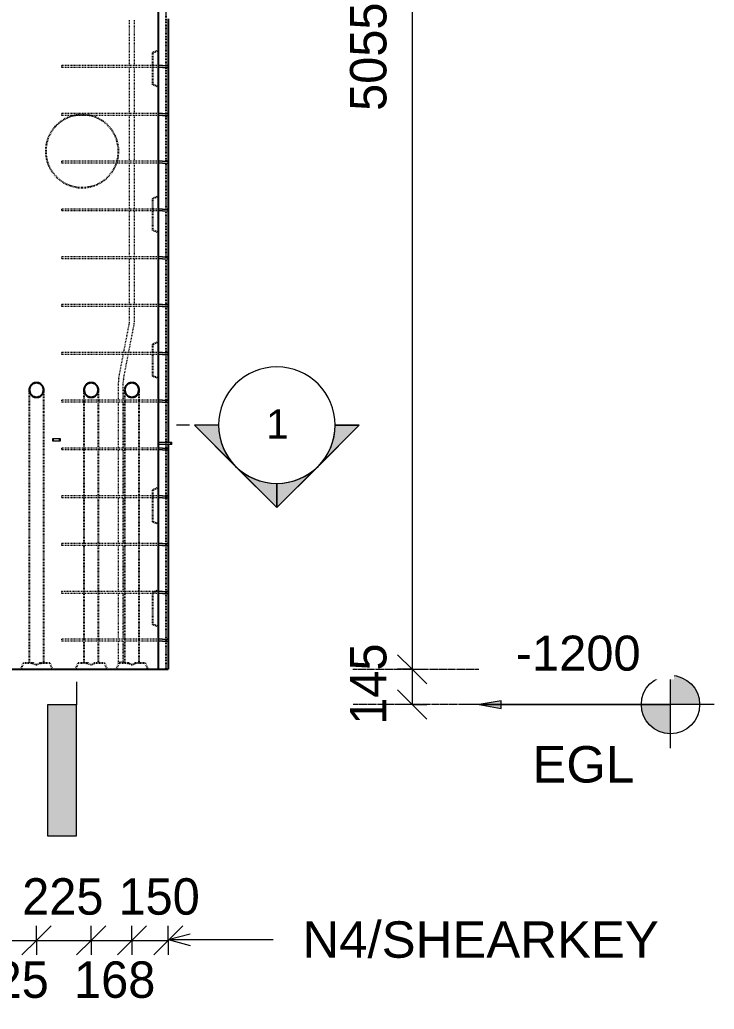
# Model space of a CAD drawing. Header units: millimetres. Extents: x -9471 to 9984, y -2794 to 13196.
# Drawn here: x -1140 to 1719, y -2794 to 1279 of the extents above; entities that cross this region are included whole.
import ezdxf

# ---------------------------------------------------------------- set-up
doc = ezdxf.new("R2010")
doc.units = ezdxf.units.MM
doc.linetypes.add('Dash', pattern=[6.36, 3.18, -3.18])
doc.linetypes.add('Overhead', pattern=[3.97, 2.38, -1.59])
for name, color, linetype, lineweight in [('A-ANNO-DIMS', 211, 'Continuous', 9), ('A-ANNO-DIMS-60', 211, 'Continuous', 9), ('A-FLOR-OVHD', 1, 'Overhead', 18), ('A-GENM', 13, 'Continuous', 18), ('A-WALL', 113, 'Continuous', 25), ('A-WALL-HDLN', 110, 'Dash', 25), ('G-ANNO-DIMS', 111, 'Continuous', 9), ('G-ANNO-SYMB', 111, 'Continuous', 9), ('G-ANNO-TEXT', 231, 'Continuous', 9), ('S-RBAR', 171, 'Continuous', 18)]:
    doc.layers.add(name, color=color, linetype=linetype, lineweight=lineweight)
doc.styles.add('Arial', font='arial.ttf', dxfattribs={"height": 120})
doc.styles.add('Arial_1', font='arial.ttf', dxfattribs={"height": 150})
doc.styles.add('Arial_2', font='arial.ttf', dxfattribs={"height": 144})
doc.styles.add('Nirmala UI Semilight', font='NirmalaS.ttf', dxfattribs={"height": 150})
doc.dimstyles.new('Arrow_Filled_-_2_5_NI_UI', dxfattribs={"dimscale": 304.8, "dimtxt": 157.104592, "dimasz": 0.393701, "dimexe": 0.19685, "dimexo": 0.0625, "dimgap": 0.19685, "dimtad": 1, "dimdec": 0, "dimzin": 0, "dimdsep": 46, "dimtxsty": 'Nirmala UI Semilight', "dimblk1": 'OBLIQUE', "dimblk2": 'OBLIQUE', "dimsah": 1, "dimcen": 0.09, "dimazin": 0, "dimtfac": 1, "dimtdec": 4, "dimtix": 1, "dimtmove": 2, "dimatfit": 3, "dimfxl": 0.19685, "dimfxlon": 1, "dimtvp": 1, "dimtolj": 1, "dimtzin": 0, "dimarcsym": 2})
doc.dimstyles.new('Arrow_Filled_-_2_5_NI_UI_1', dxfattribs={"dimscale": 304.8, "dimtxt": 157.104592, "dimasz": 0.393701, "dimexe": 0.19685, "dimexo": 0.0625, "dimgap": 0.19685, "dimtad": 1, "dimdec": 0, "dimzin": 0, "dimdsep": 46, "dimtxsty": 'Nirmala UI Semilight', "dimblk1": 'OBLIQUE', "dimblk2": 'OBLIQUE', "dimsah": 1, "dimcen": 0.09, "dimazin": 0, "dimtfac": 1, "dimtdec": 4, "dimtix": 1, "dimtmove": 0, "dimatfit": 3, "dimfxl": 0.19685, "dimfxlon": 1, "dimtvp": 1, "dimtolj": 1, "dimtzin": 0, "dimarcsym": 2})

# ---------------------------------------------------------------- blocks, each defined once
blk = doc.blocks.new('RR spread anchor face based - RR-SA-2_5-150-1876458-Elevation Front')
at = {"layer": 'A-GENM'}
for p, q in [((-1003.5, 6759.9), (-1001, 6759.9)), ((-1003.5, 6749.9), (-1003.5, 6759.9)), ((-1001, 6749.9), (-1003.5, 6749.9)), ((-1001, 6759.9), (-976, 6759.9)), ((-1001, 6749.9), (-1001, 6759.9)), ((-976, 6749.9), (-1001, 6749.9)), ((-976, 6759.9), (-973.5, 6759.9)), ((-976, 6749.9), (-976, 6759.9)), ((-973.5, 6749.9), (-976, 6749.9)), ((-973.5, 6759.9), (-973.5, 6749.9))]:
    blk.add_line(p, q, dxfattribs=at)
blk = doc.blocks.new('RR spread anchor face based - RR-SA-3_0-200-1726827-Elevation Front')
at = {"layer": 'A-GENM'}
for p, q in [((-568.5, -460.1), (-518.5, -460.1)), ((-518.5, -470.1), (-568.5, -470.1)), ((-518.5, -460.1), (-513.5, -460.1)), ((-518.5, -470.1), (-518.5, -460.1)), ((-513.5, -470.1), (-518.5, -470.1)), ((-513.5, -470.1), (-513.5, -460.1))]:
    blk.add_line(p, q, dxfattribs=at)
blk = doc.blocks.new('Detail View - M_Section Head - Filled SHOP DWG-1002450-Elevation Front')
at = {"layer": 'G-ANNO-SYMB'}
h = blk.add_hatch(color=256, dxfattribs=at)
edge = h.paths.add_edge_path()
edge.add_line((-420.8, -389.7), (-321.4, -389.7))
edge.add_arc((-81.4, -389.7), 240, 180, 225)
edge.add_line((-251.1, -559.5), (-420.8, -389.7))
h = blk.add_hatch(color=256, dxfattribs=at)
edge = h.paths.add_edge_path()
edge.add_line((258, -389.7), (88.3, -559.5))
edge.add_arc((-81.4, -389.7), 240, 315, 360)
edge.add_line((158.6, -389.7), (258, -389.7))
h = blk.add_hatch(color=256, dxfattribs=at)
edge = h.paths.add_edge_path()
edge.add_line((-81.4, -729.2), (-251.1, -559.5))
edge.add_arc((-81.4, -389.7), 240, 225, 270)
edge.add_line((-81.4, -629.7), (-81.4, -729.2))
h = blk.add_hatch(color=256, dxfattribs=at)
edge = h.paths.add_edge_path()
edge.add_line((-81.4, -729.2), (-81.4, -629.7))
edge.add_arc((-81.4, -389.7), 240, 270, 315)
edge.add_line((88.3, -559.5), (-81.4, -729.2))
for p, q in [((-81.4, -729.2), (-420.8, -389.7)), ((-321.4, -389.7), (-420.8, -389.7)), ((-420.8, -389.7), (-251.1, -559.5)), ((-321.4, -389.7), (-420.8, -389.7)), ((-81.4, -729.2), (258, -389.7)), ((88.3, -559.5), (258, -389.7)), ((158.6, -389.7), (258, -389.7)), ((258, -389.7), (158.6, -389.7)), ((-251.1, -559.5), (-81.4, -729.2)), ((-81.4, -729.2), (88.3, -559.5)), ((-81.4, -629.7), (-81.4, -729.2)), ((-81.4, -729.2), (-81.4, -629.7))]:
    blk.add_line(p, q, dxfattribs=at)
for start, end in [(360, 180), (180, 360), (180, 225), (315, 0), (225, 270), (270, 315)]:
    blk.add_arc((-81.4, -389.7), 240, start, end, dxfattribs=at)
blk = doc.blocks.new('Detail View - M_Section Tail - Filled Horizontal-14034-Elevation Front')
at = {"layer": 'G-ANNO-SYMB'}
blk.add_hatch(color=256, dxfattribs=at).paths.add_polyline_path([(-2847.5, -509.7), (-2847.5, -389.7), (-3387.5, -389.7), (-3387.5, -509.7)])
for p, q in [((-3387.5, -509.7), (-3387.5, -389.7)), ((-3387.5, -389.7), (-2847.5, -389.7)), ((-2847.5, -389.7), (-2847.5, -509.7)), ((-2847.5, -509.7), (-3387.5, -509.7))]:
    blk.add_line(p, q, dxfattribs=at)
blk = doc.blocks.new('DIMBLOCK8-Elevation Front')
at = {"layer": 'A-ANNO-DIMS-60'}
for p, q in [((-1296, -2510.8), (-1236, -2450.8)), ((-1296, -2510.8), (-1296, -2450.8)), ((-1071, -2510.8), (-1011, -2450.8)), ((-1071, -2510.8), (-1071, -2450.8)), ((-1296, -2510.8), (-1356, -2570.8)), ((-1296, -2510.8), (-1071, -2510.8)), ((-1296, -2510.8), (-1296, -2570.8)), ((-1071, -2510.8), (-1131, -2570.8)), ((-1071, -2510.8), (-1071, -2570.8))]:
    blk.add_line(p, q, dxfattribs=at)
at = {"layer": 'A-ANNO-DIMS-60', "color": 0, "insert": (-1354.9, -2597.5), "char_height": 150, "width": 411.328, "attachment_point": 1, "line_spacing_factor": 1.142579, "style": 'Nirmala UI Semilight'}
blk.add_mtext('225', dxfattribs=at)
blk = doc.blocks.new('_Oblique')
at = {"color": 0, "linetype": 'ByBlock', "lineweight": -2}
blk.add_line((-0.5, -0.5), (0.5, 0.5), dxfattribs=at)
blk = doc.blocks.new('DIMBLOCK9-Elevation Front')
at = {"layer": 'A-ANNO-DIMS-60'}
for p, q in [((-1071, -2510.8), (-1011, -2450.8)), ((-1071, -2510.8), (-1071, -2450.8)), ((-846, -2510.8), (-786, -2450.8)), ((-846, -2510.8), (-846, -2450.8)), ((-1071, -2510.8), (-1131, -2570.8)), ((-1071, -2510.8), (-846, -2510.8)), ((-1071, -2510.8), (-1071, -2570.8)), ((-846, -2510.8), (-906, -2570.8)), ((-846, -2510.8), (-846, -2570.8))]:
    blk.add_line(p, q, dxfattribs=at)
at = {"layer": 'A-ANNO-DIMS-60', "color": 0, "insert": (-1129.9, -2255.1), "char_height": 150, "width": 411.328, "attachment_point": 1, "line_spacing_factor": 1.142579, "style": 'Nirmala UI Semilight'}
blk.add_mtext('225', dxfattribs=at)
blk = doc.blocks.new('DIMBLOCK10-Elevation Front')
at = {"layer": 'A-ANNO-DIMS-60'}
for p, q in [((-846, -2510.8), (-786, -2450.8)), ((-846, -2510.8), (-846, -2450.8)), ((-678, -2510.8), (-618, -2450.8)), ((-678, -2510.8), (-678, -2450.8)), ((-846, -2510.8), (-906, -2570.8)), ((-846, -2510.8), (-678, -2510.8)), ((-846, -2510.8), (-846, -2570.8)), ((-678, -2510.8), (-738, -2570.8)), ((-678, -2510.8), (-678, -2570.8))]:
    blk.add_line(p, q, dxfattribs=at)
at = {"layer": 'A-ANNO-DIMS-60', "color": 0, "insert": (-916.3, -2597.5), "char_height": 150, "width": 370.196, "attachment_point": 1, "line_spacing_factor": 1.142579, "style": 'Nirmala UI Semilight'}
blk.add_mtext('168', dxfattribs=at)
blk = doc.blocks.new('DIMBLOCK11-Elevation Front')
at = {"layer": 'A-ANNO-DIMS-60'}
for p, q in [((-678, -2510.8), (-618, -2450.8)), ((-678, -2510.8), (-678, -2450.8)), ((-528.5, -2510.8), (-468.5, -2450.8)), ((-528.5, -2510.8), (-528.5, -2450.8)), ((-678, -2510.8), (-738, -2570.8)), ((-678, -2510.8), (-528.5, -2510.8)), ((-678, -2510.8), (-678, -2570.8)), ((-528.5, -2510.8), (-588.5, -2570.8)), ((-528.5, -2510.8), (-528.5, -2570.8))]:
    blk.add_line(p, q, dxfattribs=at)
at = {"layer": 'A-ANNO-DIMS-60', "color": 0, "insert": (-733.4, -2255.1), "char_height": 150, "width": 370.196, "attachment_point": 1, "line_spacing_factor": 1.142579, "style": 'Nirmala UI Semilight'}
blk.add_mtext('150', dxfattribs=at)
blk = doc.blocks.new('DIMBLOCK89-Elevation Front')
at = {"layer": 'A-ANNO-DIMS-60'}
for p, q in [((475.4, 3660), (415.4, 3720)), ((475.4, 3660), (415.4, 3660)), ((475.4, 3660), (475.4, -1395)), ((475.4, 3660), (535.4, 3600)), ((475.4, 3660), (535.4, 3660)), ((475.4, -1395), (415.4, -1335)), ((475.4, -1395), (415.4, -1395)), ((475.4, -1395), (535.4, -1455)), ((475.4, -1395), (535.4, -1395))]:
    blk.add_line(p, q, dxfattribs=at)
at = {"layer": 'A-ANNO-DIMS-60', "color": 0, "insert": (219.7, 904), "char_height": 150, "width": 548.438, "attachment_point": 1, "rotation": 90, "line_spacing_factor": 1.142579, "style": 'Nirmala UI Semilight'}
blk.add_mtext('5055', dxfattribs=at)
blk = doc.blocks.new('DIMBLOCK90-Elevation Front')
at = {"layer": 'A-ANNO-DIMS-60'}
for p, q in [((475.4, -1395), (415.4, -1335)), ((475.4, -1395), (415.4, -1395)), ((475.4, -1395), (475.4, -1540)), ((475.4, -1395), (535.4, -1455)), ((475.4, -1395), (535.4, -1395)), ((475.4, -1540), (415.4, -1480)), ((475.4, -1540), (415.4, -1540)), ((475.4, -1540), (535.4, -1600)), ((475.4, -1540), (535.4, -1540))]:
    blk.add_line(p, q, dxfattribs=at)
at = {"layer": 'A-ANNO-DIMS-60', "color": 0, "insert": (219.7, -1623.2), "char_height": 150, "width": 373.623, "attachment_point": 1, "rotation": 90, "line_spacing_factor": 1.142579, "style": 'Nirmala UI Semilight'}
blk.add_mtext('145', dxfattribs=at)
blk = doc.blocks.new('Spot Elevations - M_Spot Elevation - Target Filled-10609-Elevation Front')
at = {"layer": 'G-ANNO-DIMS'}
h = blk.add_hatch(color=256, dxfattribs=at)
edge = h.paths.add_edge_path()
edge.add_line((1549.6, 7660), (1669.6, 7660))
edge.add_arc((1549.6, 7660), 120, 0, 90)
edge.add_line((1549.6, 7780), (1549.6, 7660))
h = blk.add_hatch(color=256, dxfattribs=at)
edge = h.paths.add_edge_path()
edge.add_line((1549.6, 7660), (1429.6, 7660))
edge.add_arc((1549.6, 7660), 120, 180, 270)
edge.add_line((1549.6, 7540), (1549.6, 7660))
for p, q in [((1549.6, 7480), (1549.6, 7840)), ((1729.6, 7660), (709.6, 7660))]:
    blk.add_line(p, q, dxfattribs=at)
blk.add_circle((1549.6, 7660), 120, dxfattribs=at)

msp = doc.modelspace()

# ---------------------------------------------------------------- hatches: boundary and pattern name
at = {"layer": 'G-ANNO-DIMS'}
msp.add_hatch(color=256, dxfattribs=at).paths.add_polyline_path([(751.5, -1540), (841.5, -1555.9), (841.5, -1524.1)])

# ---------------------------------------------------------------- linework, layer by layer
at = {"layer": 'A-FLOR-OVHD'}
for p, q in [((231.5, -1395), (751.5, -1395)), ((751.5, -1540), (231.5, -1540))]:
    msp.add_line(p, q, dxfattribs=at)
at = {"layer": 'A-WALL'}
for p, q in [((-568.5, -1395), (-568.5, 7060)), ((-528.5, 1282.7), (-528.5, 1086.7)), ((-528.5, 1086), (-528.5, 889.9)), ((-528.5, 889.2), (-528.5, 693.2)), ((-528.5, 692.4), (-528.5, 496.4)), ((-528.5, 495.6), (-528.5, 299.6)), ((-528.5, 298.8), (-528.5, 102.8)), ((-528.5, 102.1), (-528.5, -94)), ((-528.5, -94.7), (-528.5, -290.7)), ((-528.5, -291.5), (-528.5, -460.1)), ((-528.5, -470.1), (-528.5, -487.5)), ((-528.5, -488.3), (-528.5, -684.3)), ((-528.5, -685), (-528.5, -881.1)), ((-528.5, -881.8), (-528.5, -1077.8)), ((-528.5, -1078.6), (-528.5, -1274.6)), ((-528.5, -1275.4), (-528.5, -1395)), ((-2738.5, -1395), (-528.5, -1395))]:
    msp.add_line(p, q, dxfattribs=at)
at = {"layer": 'A-WALL', "flags": 128}
for points in [[(-1071, -215), (-1086.1, -219), (-1097.1, -230.1), (-1101, -245)], [(-1041, -245), (-1045.1, -230), (-1056.1, -219), (-1071, -215)], [(-846, -215), (-861.1, -219), (-872.1, -230.1), (-876, -245)], [(-816, -245), (-820.1, -230), (-831.1, -219), (-846, -215)], [(-678, -215), (-693.1, -219), (-704.1, -230.1), (-708, -245)], [(-648, -245), (-652.1, -230), (-663.1, -219), (-678, -215)], [(-1101, -245), (-1097, -260), (-1086, -271), (-1071, -275)], [(-1071, -275), (-1056, -271), (-1045, -259.9), (-1041, -245)], [(-1041, -250.7), (-1041, -245.1), (-1041, -245)], [(-876, -245), (-872, -260), (-861, -271), (-846, -275)], [(-846, -275), (-831, -271), (-820, -259.9), (-816, -245)], [(-816, -250.7), (-816, -245.1), (-816, -245)], [(-708, -245), (-704, -260), (-693, -271), (-678, -275)], [(-678, -275), (-663, -271), (-652, -259.9), (-648, -245)], [(-648, -250.7), (-648, -245.1), (-648, -245)]]:
    msp.add_lwpolyline(points, dxfattribs=at)
at = {"layer": 'A-WALL'}
for centre, start, end in [((-1071, -245), 150.6728, 179.6194), ((-1071, -245), 120.8303, 149.6053), ((-1071, -245), 90.7225, 119.4223), ((-1071, -245), 61.0187, 89.2664), ((-1071, -245), 30.8311, 59.6045), ((-1071, -245), 0.3778, 29.7706), ((-846, -245), 150.6728, 179.6194), ((-846, -245), 120.8303, 149.6053), ((-846, -245), 90.7225, 119.4223), ((-846, -245), 61.0187, 89.2664), ((-846, -245), 30.8311, 59.6045), ((-846, -245), 0.3778, 29.7706), ((-678, -245), 150.6728, 179.6194), ((-678, -245), 120.8303, 149.6053), ((-678, -245), 90.7225, 119.4223), ((-678, -245), 61.0187, 89.2664), ((-678, -245), 30.8311, 59.6045), ((-678, -245), 0.3778, 29.7706), ((-1071, -245), 180.4246, 209.7233), ((-1071, -245), 210.813, 239.6231), ((-1071, -245), 241.0171, 269.268), ((-1071, -245), 270.7209, 299.4239), ((-1071, -245), 300.812, 329.6241), ((-1071, -245), 330.719, 359.5722), ((-846, -245), 180.4246, 209.7233), ((-846, -245), 210.813, 239.6231), ((-846, -245), 241.0171, 269.268), ((-846, -245), 270.7209, 299.4239), ((-846, -245), 300.812, 329.6241), ((-846, -245), 330.719, 359.5722), ((-678, -245), 180.4246, 209.7233), ((-678, -245), 210.813, 239.6231), ((-678, -245), 241.0171, 269.268), ((-678, -245), 270.7209, 299.4239), ((-678, -245), 300.812, 329.6241), ((-678, -245), 330.719, 359.5722)]:
    msp.add_arc(centre, 30, start, end, dxfattribs=at)
at = {"layer": 'A-WALL-HDLN'}
for p, q in [((-538.5, 3400), (-538.5, -1395)), ((-568.5, 1152.5), (-593.5, 1142.5)), ((-593.5, 1142.5), (-593.5, 1012.5)), ((-568.5, 1002.5), (-593.5, 1012.5)), ((-568.5, 552.5), (-593.5, 542.5)), ((-593.5, 542.5), (-593.5, 412.5)), ((-568.5, 402.5), (-593.5, 412.5)), ((-568.5, -47.5), (-593.5, -57.5)), ((-593.5, -57.5), (-593.5, -187.5)), ((-568.5, -197.5), (-593.5, -187.5)), ((-1101, -335), (-1101, -1370)), ((-1041, -1370), (-1041, -335)), ((-876, -335), (-876, -1370)), ((-816, -1370), (-816, -335)), ((-708, -335), (-708, -1370)), ((-648, -1370), (-648, -335)), ((-528.5, -460.1), (-528.5, -470.1)), ((-568.5, -647.5), (-593.5, -657.5)), ((-593.5, -657.5), (-593.5, -787.5)), ((-568.5, -797.5), (-593.5, -787.5)), ((-568.5, -1070), (-593.5, -1080)), ((-593.5, -1080), (-593.5, -1210)), ((-568.5, -1220), (-593.5, -1210)), ((-1126, -1370), (-1136, -1395)), ((-1083, -1370), (-1126, -1370)), ((-1089.6, -1370), (-1083, -1370)), ((-1059.1, -1370), (-1052.4, -1370)), ((-1016, -1370), (-1059.1, -1370)), ((-1016, -1370), (-1006, -1395)), ((-901, -1370), (-911, -1395)), ((-858, -1370), (-901, -1370)), ((-864.6, -1370), (-858, -1370)), ((-834.1, -1370), (-827.4, -1370)), ((-791, -1370), (-834.1, -1370)), ((-791, -1370), (-781, -1395)), ((-733, -1370), (-743, -1395)), ((-690, -1370), (-733, -1370)), ((-696.6, -1370), (-690, -1370)), ((-666.1, -1370), (-659.4, -1370)), ((-623, -1370), (-666.1, -1370)), ((-623, -1370), (-613, -1395))]:
    msp.add_line(p, q, dxfattribs=at)
at = {"layer": 'A-WALL-HDLN', "flags": 128}
for points in [[(-1101, -245.4), (-1101, -249.1), (-1101, -261), (-1101, -279.7), (-1101, -303.4), (-1101, -330), (-1101, -335)], [(-1041, -335), (-1041, -308.1), (-1041, -283.7), (-1041, -264), (-1041, -250.7)], [(-876, -245.4), (-876, -249.1), (-876, -261), (-876, -279.7), (-876, -303.4), (-876, -330), (-876, -335)], [(-816, -335), (-816, -308.1), (-816, -283.7), (-816, -264), (-816, -250.7)], [(-708, -245.4), (-708, -249.1), (-708, -261), (-708, -279.7), (-708, -303.4), (-708, -330), (-708, -335)], [(-648, -335), (-648, -308.1), (-648, -283.7), (-648, -264), (-648, -250.7)], [(-1071, -1376.3), (-1074.1, -1375.9), (-1077.2, -1374.7), (-1080.2, -1372.7), (-1083, -1370)], [(-1059.1, -1370), (-1061.9, -1372.7), (-1064.9, -1374.7), (-1068, -1375.9), (-1071, -1376.3)], [(-846, -1376.3), (-849.1, -1375.9), (-852.2, -1374.7), (-855.2, -1372.7), (-858, -1370)], [(-834.1, -1370), (-836.9, -1372.7), (-839.9, -1374.7), (-843, -1375.9), (-846, -1376.3)], [(-678, -1376.3), (-681.1, -1375.9), (-684.2, -1374.7), (-687.2, -1372.7), (-690, -1370)], [(-666.1, -1370), (-668.9, -1372.7), (-671.9, -1374.7), (-675, -1375.9), (-678, -1376.3)]]:
    msp.add_lwpolyline(points, dxfattribs=at)
at = {"layer": 'A-WALL-HDLN'}
for start, end in [(98.1881, 270), (90, 97.897), (82.103, 90), (270, 81.8119)]:
    msp.add_arc((-883.1, 738.3), 150, start, end, dxfattribs=at)
at = {"layer": 'G-ANNO-DIMS'}
for p, q in [((841.5, -1524.1), (751.5, -1540)), ((751.5, -1540), (841.5, -1555.9)), ((751.5, -1540), (1249.2, -1540)), ((841.5, -1555.9), (841.5, -1524.1)), ((1249.2, -1540), (1539.2, -1540))]:
    msp.add_line(p, q, dxfattribs=at)
at = {"layer": 'G-ANNO-SYMB'}
for p, q in [((-441.4, -389.7), (-494.3, -389.7)), ((-906.2, -1447), (-906.2, -1540.8))]:
    msp.add_line(p, q, dxfattribs=at)
at = {"layer": 'G-ANNO-TEXT', "color": 7}
for q in [(-438.6, -2483.4), (-438.6, -2531.6), (-96, -2507.5)]:
    msp.add_line((-528.6, -2507.5), q, dxfattribs=at)
at = {"layer": 'S-RBAR', "linetype": 'Dash'}
for p, q in [((-688, 1090.3), (-688, 1279.1)), ((-668, 1090.3), (-668, 1279.1)), ((-568.6, 1090.3), (-968.5, 1090.3)), ((-968.5, 1090.3), (-968.5, 1082.3)), ((-568.6, 1082.3), (-968.5, 1082.3)), ((-688, 893.6), (-688, 1082.3)), ((-668, 893.6), (-668, 1082.3)), ((-568.6, 893.6), (-968.5, 893.6)), ((-968.5, 893.6), (-968.5, 885.6)), ((-568.6, 885.6), (-968.5, 885.6)), ((-688, 696.8), (-688, 885.6)), ((-668, 696.8), (-668, 885.6)), ((-568.6, 696.8), (-968.5, 696.8)), ((-968.5, 696.8), (-968.5, 688.8)), ((-568.6, 688.8), (-968.5, 688.8)), ((-688, 500), (-688, 688.8)), ((-668, 500), (-668, 688.8)), ((-568.6, 500), (-968.5, 500)), ((-968.5, 500), (-968.5, 492)), ((-568.6, 492), (-968.5, 492)), ((-688, 303.2), (-688, 492)), ((-668, 303.2), (-668, 492)), ((-568.6, 303.2), (-968.5, 303.2)), ((-968.5, 303.2), (-968.5, 295.2)), ((-568.6, 295.2), (-968.5, 295.2)), ((-688, 106.4), (-688, 295.2)), ((-668, 106.4), (-668, 295.2)), ((-568.6, 106.4), (-968.5, 106.4)), ((-968.5, 106.4), (-968.5, 98.4)), ((-568.6, 98.4), (-968.5, 98.4)), ((-688, 38.4), (-688, 98.4)), ((-668, 38.4), (-668, 98.4)), ((-711.8, -90.3), (-689.3, 25)), ((-691.4, -90.3), (-669.7, 21.2)), ((-568.6, -90.3), (-968.5, -90.3)), ((-968.5, -90.3), (-968.5, -98.3)), ((-568.6, -98.3), (-968.5, -98.3)), ((-732.3, -196.1), (-713.3, -98.3)), ((-712.7, -199.9), (-692.9, -98.3)), ((-734, -287.1), (-734, -213.3)), ((-714, -287.1), (-714, -213.3)), ((-568.6, -287.1), (-968.5, -287.1)), ((-968.5, -287.1), (-968.5, -295.1)), ((-568.6, -295.1), (-968.5, -295.1)), ((-734, -483.9), (-734, -295.1)), ((-714, -483.9), (-714, -295.1)), ((-568.6, -483.9), (-968.5, -483.9)), ((-968.5, -483.9), (-968.5, -491.9)), ((-568.6, -491.9), (-968.5, -491.9)), ((-734, -680.7), (-734, -491.9)), ((-714, -680.7), (-714, -491.9)), ((-568.6, -680.7), (-968.5, -680.7)), ((-968.5, -680.7), (-968.5, -688.7)), ((-568.6, -688.7), (-968.5, -688.7)), ((-734, -877.4), (-734, -688.7)), ((-714, -877.4), (-714, -688.7)), ((-568.6, -877.4), (-968.5, -877.4)), ((-968.5, -877.4), (-968.5, -885.4)), ((-568.6, -885.4), (-968.5, -885.4)), ((-734, -1074.2), (-734, -885.6)), ((-714, -1074.2), (-714, -885.6)), ((-579.2, -1074.2), (-968.5, -1074.2)), ((-968.5, -1074.2), (-968.5, -1082.2)), ((-568.6, -1082.2), (-968.5, -1082.2)), ((-734, -1271), (-734, -1082.2)), ((-714, -1271), (-714, -1082.2)), ((-568.6, -1074.2), (-579, -1074.2)), ((-568.6, -1271), (-968.5, -1271)), ((-968.5, -1271), (-968.5, -1279)), ((-568.6, -1279), (-968.5, -1279)), ((-734, -1365), (-734, -1279)), ((-714, -1365), (-714, -1279)), ((-714, -1365), (-734, -1365))]:
    msp.add_line(p, q, dxfattribs=at)
at = {"layer": 'S-RBAR'}
for p, q in [((-552.5, 1090.3), (-568.5, 1090.3)), ((-552.5, 1082.3), (-568.5, 1082.3)), ((-552.5, 1090.3), (-532.5, 1090.3)), ((-552.5, 1082.3), (-532.5, 1082.3)), ((-552.5, 893.6), (-568.5, 893.6)), ((-552.5, 885.6), (-568.5, 885.6)), ((-552.5, 893.6), (-532.5, 893.6)), ((-552.5, 885.6), (-532.5, 885.6)), ((-552.5, 696.8), (-568.5, 696.8)), ((-552.5, 696.8), (-532.5, 696.8)), ((-552.5, 688.8), (-568.5, 688.8)), ((-552.5, 688.8), (-532.5, 688.8)), ((-552.5, 500), (-568.5, 500)), ((-552.5, 492), (-568.5, 492)), ((-552.5, 500), (-532.5, 500)), ((-552.5, 492), (-532.5, 492)), ((-552.5, 303.2), (-568.5, 303.2)), ((-552.5, 295.2), (-568.5, 295.2)), ((-552.5, 303.2), (-532.5, 303.2)), ((-552.5, 295.2), (-532.5, 295.2)), ((-552.5, 106.4), (-568.5, 106.4)), ((-552.5, 98.4), (-568.5, 98.4)), ((-552.5, 106.4), (-532.5, 106.4)), ((-552.5, 98.4), (-532.5, 98.4)), ((-552.5, -90.3), (-568.5, -90.3)), ((-552.5, -98.3), (-568.5, -98.3)), ((-552.5, -90.3), (-532.5, -90.3)), ((-552.5, -98.3), (-532.5, -98.3)), ((-552.5, -287.1), (-568.5, -287.1)), ((-552.5, -295.1), (-568.5, -295.1)), ((-552.5, -287.1), (-532.5, -287.1)), ((-552.5, -295.1), (-532.5, -295.1)), ((-552.5, -483.9), (-568.5, -483.9)), ((-552.5, -483.9), (-532.5, -483.9)), ((-552.5, -491.9), (-568.5, -491.9)), ((-552.5, -491.9), (-532.5, -491.9)), ((-552.5, -680.7), (-568.5, -680.7)), ((-552.5, -688.7), (-568.5, -688.7)), ((-552.5, -680.7), (-532.5, -680.7)), ((-552.5, -688.7), (-532.5, -688.7)), ((-552.5, -877.4), (-568.5, -877.4)), ((-552.5, -885.4), (-568.5, -885.4)), ((-552.5, -877.4), (-532.5, -877.4)), ((-552.5, -885.4), (-532.5, -885.4)), ((-552.5, -1074.2), (-568.5, -1074.2)), ((-552.5, -1082.2), (-568.5, -1082.2)), ((-552.5, -1074.2), (-532.5, -1074.2)), ((-552.5, -1082.2), (-532.5, -1082.2)), ((-552.5, -1271), (-568.5, -1271)), ((-552.5, -1279), (-568.5, -1279)), ((-552.5, -1271), (-532.5, -1271)), ((-552.5, -1279), (-532.5, -1279))]:
    msp.add_line(p, q, dxfattribs=at)
for centre in [(-532.5, 1086.3), (-532.5, 889.6), (-532.5, 692.8), (-532.5, 496), (-532.5, 299.2), (-532.5, 102.4), (-532.5, -94.3), (-532.5, -291.1), (-532.5, -487.9), (-532.5, -684.7), (-532.5, -881.4), (-532.5, -1078.2), (-532.5, -1275)]:
    msp.add_arc(centre, 4, 270, 90, dxfattribs=at)
at = {"layer": 'S-RBAR', "linetype": 'Dash'}
for centre, radius, start, end in [((-758, 38.4), 70, 349, 360), ((-758, 38.4), 90, 349, 360), ((-644, -213.3), 90, 169, 180), ((-644, -213.3), 70, 169, 180)]:
    msp.add_arc(centre, radius, start, end, dxfattribs=at)

# ---------------------------------------------------------------- block references
at = {"layer": 'A-GENM'}
for name, p in [('RR spread anchor face based - RR-SA-2_5-150-1876458-Elevation Front', (0, -7205)), ('RR spread anchor face based - RR-SA-3_0-200-1726827-Elevation Front', (0, 0))]:
    msp.add_blockref(name, p, dxfattribs=at)
at = {"layer": 'G-ANNO-DIMS'}
msp.add_blockref('Spot Elevations - M_Spot Elevation - Target Filled-10609-Elevation Front', (-10.4, -9200), dxfattribs=at)
at = {"layer": 'G-ANNO-SYMB'}
msp.add_blockref('Detail View - M_Section Head - Filled SHOP DWG-1002450-Elevation Front', (0, 0), dxfattribs=at)
at = {"layer": 'G-ANNO-SYMB', "extrusion": (0, 0, -1), "rotation": 90.00000000000077}
msp.add_blockref('Detail View - M_Section Tail - Filled Horizontal-14034-Elevation Front', (516.4, 1306.7), dxfattribs=at)

# ---------------------------------------------------------------- texts
at = {"layer": 'G-ANNO-SYMB', "insert": (-125.4, -325.1), "char_height": 120, "width": 115.443, "attachment_point": 1, "style": 'Arial'}
msp.add_mtext('1', dxfattribs=at)
at = {"layer": 'G-ANNO-TEXT', "color": 7, "char_height": 150, "attachment_point": 1, "style": 'Arial_1'}
for s, insert, width in [('EGL', (970.5, -1711.1), 505.063), ('N4/SHEARKEY', (24, -2432.5), 1770.126)]:
    msp.add_mtext(s, dxfattribs=dict(at, insert=insert, width=width))

# ---------------------------------------------------------------- dimensions: what is measured, and where the dimension line sits
at = {"layer": 'A-ANNO-DIMS'}
for base, p1, p2, override, picture, middle in [((475.4, -1395), (415.4, 3660), (535.4, -1395), {"dimpost": '<>', "dimfxl": 5056.424132}, 'DIMBLOCK89-Elevation Front', (337.9, 1132.5)), ((475.4, -1540), (535.4, -1395), (535.4, -1540), {"dimpost": '<>', "dimfxl": 145}, 'DIMBLOCK90-Elevation Front', (337.5, -1467.5))]:
    dim = msp.add_linear_dim(base=base, p1=p1, p2=p2, angle=90, dimstyle='Arrow_Filled_-_2_5_NI_UI_1', override=override, dxfattribs=at)
    dim.commit()
    dim.dimension.update_dxf_attribs({"geometry": picture, "text_midpoint": middle})
dim = msp.add_linear_dim(base=(-846, -2510.8), p1=(-1071, -2450.8), p2=(-846, -2450.8), dimstyle='Arrow_Filled_-_2_5_NI_UI_1', override={"dimpost": '<>', "dimfxl": 225}, dxfattribs=at)
dim.commit()
dim.dimension.update_dxf_attribs({"geometry": 'DIMBLOCK9-Elevation Front', "text_midpoint": (-958.5, -2373.3)})
for base, p1, p2, override, picture, middle in [((-528.5461066, -2510.7962554), (-678.0461066, -2450.7962554), (-528.5461066, -2450.7962554), {"dimpost": '<>', "dimfxl": 149.5}, 'DIMBLOCK11-Elevation Front', (-548.2892769, -2355.0931014)), ((-1071, -2510.8), (-1296, -2450.8), (-1071, -2450.8), {"dimpost": '<>', "dimfxl": 225}, 'DIMBLOCK8-Elevation Front', (-1149.3, -2697.5)), ((-678, -2510.8), (-846, -2450.8), (-678, -2450.8), {"dimpost": '<>', "dimfxl": 168}, 'DIMBLOCK10-Elevation Front', (-731.2, -2697.5))]:
    dim = msp.add_linear_dim(base=base, p1=p1, p2=p2, dimstyle='Arrow_Filled_-_2_5_NI_UI', override=override, dxfattribs=at)
    dim.commit()
    dim.dimension.update_dxf_attribs({"geometry": picture, "text_midpoint": middle, "dimtype": 160})

# ---------------------------------------------------------------- next in the draw order: texts
at = {"layer": 'G-ANNO-DIMS', "insert": (901.8, -1256.3), "char_height": 144, "width": 615.281, "attachment_point": 1, "line_spacing_factor": 0.941778, "style": 'Arial_2', "bg_fill": 3, "box_fill_scale": 1.25, "bg_fill_color": 256, "bg_fill_true_color": 13158600, "bg_fill_transparency": 0}
msp.add_mtext('-1200', dxfattribs=at)

doc.saveas('drawing.dxf')
